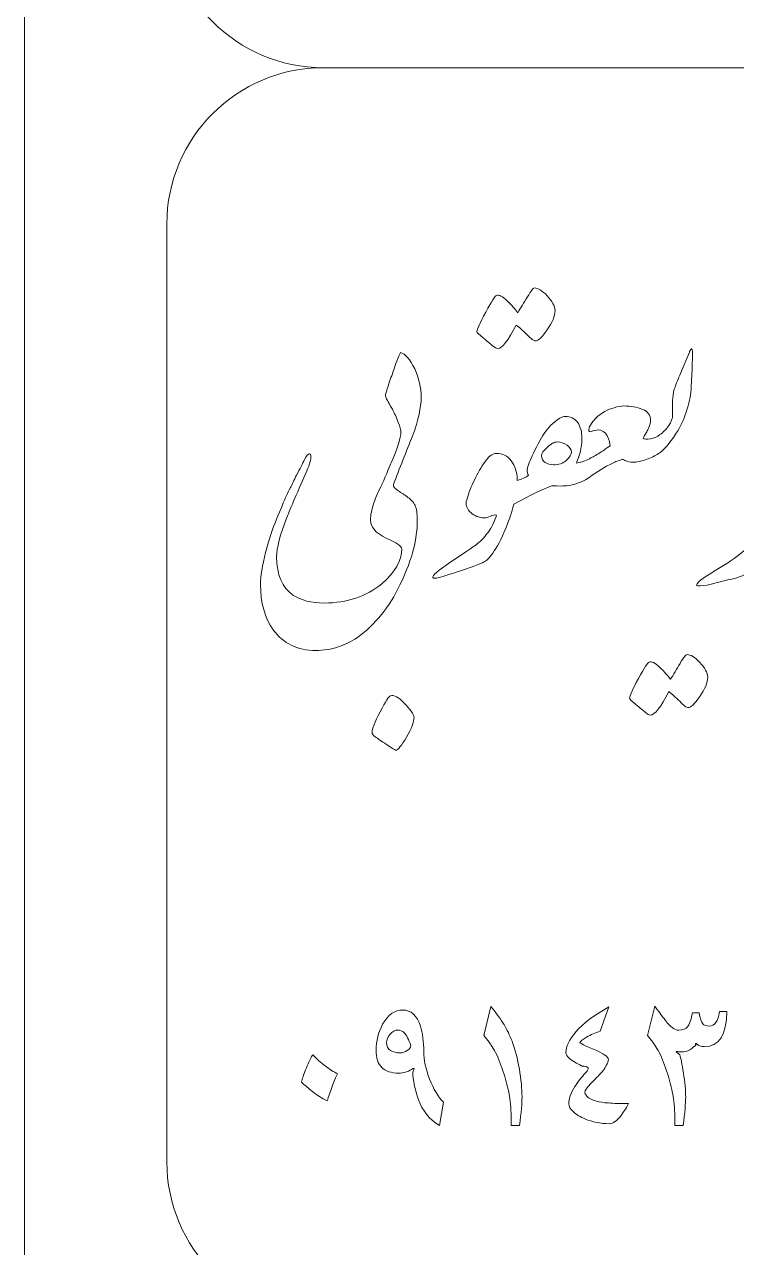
# Model space of a CAD drawing. Header units: millimetres. Extents: x 62 to 462, y 96 to 456.
# Drawn here: x 62.31 to 84.81, y 378.53 to 417.17 of the extents above; entities that cross this region are included whole.
import ezdxf

# ---------------------------------------------------------------- set-up
doc = ezdxf.new("R2010")
doc.units = ezdxf.units.MM
doc.header["$MEASUREMENT"] = 0
doc.layers.add('Layer 1', color=7, linetype='Continuous')

msp = doc.modelspace()

# ---------------------------------------------------------------- linework, layer by layer
at = {"layer": 'Layer 1', "color": 242, "lineweight": 18}
msp.add_lwpolyline([(62.3067, 95.8033), (462.3067, 95.8033), (462.3067, 455.8033), (62.3067, 455.8033), (62.3067, 95.8033)], close=True, dxfattribs=at)
at = {"layer": 'Layer 1', "color": 250, "lineweight": 18}
for points, knots in [([(71.7442, 455.3033), (71.7442, 455.3033), (101.3692, 455.3033), (101.3692, 455.3033), (104.0887, 455.3033), (106.3067, 453.0853), (106.3067, 450.3658), (106.3067, 450.3658), (106.3067, 420.7408), (106.3067, 420.7408), (106.3067, 418.0213), (104.0887, 415.8033), (101.3692, 415.8033), (101.3692, 415.8033), (71.7442, 415.8033), (71.7442, 415.8033), (69.0247, 415.8033), (66.8067, 418.0213), (66.8067, 420.7408), (66.8067, 420.7408), (66.8067, 450.3658), (66.8067, 450.3658), (66.8067, 453.0853), (69.0247, 455.3033), (71.7442, 455.3033)], [0, 0, 0, 0, 0.125, 0.125, 0.125, 0.25, 0.25, 0.25, 0.375, 0.375, 0.375, 0.5, 0.5, 0.5, 0.625, 0.625, 0.625, 0.75, 0.75, 0.75, 0.875, 0.875, 0.875, 1, 1, 1, 1]), ([(71.7442, 415.8033), (71.7442, 415.8033), (101.3692, 415.8033), (101.3692, 415.8033), (104.0887, 415.8033), (106.3067, 413.5853), (106.3067, 410.8658), (106.3067, 410.8658), (106.3067, 381.2408), (106.3067, 381.2408), (106.3067, 378.5213), (104.0887, 376.3033), (101.3692, 376.3033), (101.3692, 376.3033), (71.7442, 376.3033), (71.7442, 376.3033), (69.0247, 376.3033), (66.8067, 378.5213), (66.8067, 381.2408), (66.8067, 381.2408), (66.8067, 410.8658), (66.8067, 410.8658), (66.8067, 413.5853), (69.0247, 415.8033), (71.7442, 415.8033)], [0, 0, 0, 0, 0.125, 0.125, 0.125, 0.25, 0.25, 0.25, 0.375, 0.375, 0.375, 0.5, 0.5, 0.5, 0.625, 0.625, 0.625, 0.75, 0.75, 0.75, 0.875, 0.875, 0.875, 1, 1, 1, 1]), ([(76.6061, 407.4703), (76.6061, 407.5307), (76.6989, 407.7328), (76.8847, 408.0834), (77.0705, 408.4318), (77.1843, 408.606), (77.2237, 408.606), (77.3005, 408.6385), (77.4142, 408.5828), (77.5606, 408.4411), (77.7092, 408.2971), (77.8207, 408.1717), (77.8973, 408.0625), (77.9879, 408.2112), (78.0901, 408.3807), (78.2016, 408.5665), (78.3131, 408.7523), (78.385, 408.8452), (78.4222, 408.8452), (78.5359, 408.8452), (78.6707, 408.7615), (78.8263, 408.5967), (78.9843, 408.4318), (79.0655, 408.2762), (79.0748, 408.1298), (79.0748, 407.958), (78.9912, 407.7536), (78.824, 407.5191), (78.6591, 407.2868), (78.5406, 407.1707), (78.4617, 407.1707), (78.4129, 407.1707), (78.3223, 407.238), (78.1899, 407.3681), (78.0599, 407.5005), (77.9437, 407.6027), (77.8439, 407.6747), (77.5977, 407.18), (77.4026, 406.9338), (77.2586, 406.9338), (77.2215, 406.9338), (77.1704, 406.9617), (77.1007, 407.0221), (77.038, 407.0755), (76.9404, 407.1568), (76.8057, 407.266), (76.671, 407.3751), (76.6061, 407.4424), (76.6061, 407.4703)], [0, 0, 0, 0, 0.0625, 0.0625, 0.0625, 0.125, 0.125, 0.125, 0.1875, 0.1875, 0.1875, 0.25, 0.25, 0.25, 0.3125, 0.3125, 0.3125, 0.375, 0.375, 0.375, 0.4375, 0.4375, 0.4375, 0.5, 0.5, 0.5, 0.5625, 0.5625, 0.5625, 0.625, 0.625, 0.625, 0.6875, 0.6875, 0.6875, 0.75, 0.75, 0.75, 0.8125, 0.8125, 0.8125, 0.875, 0.875, 0.875, 0.9375, 0.9375, 0.9375, 1, 1, 1, 1]), ([(82.389, 404.212), (82.4981, 404.2887), (82.591, 404.3839), (82.6676, 404.4976), (82.7489, 404.6115), (82.7908, 404.7252), (82.7908, 404.8391), (82.7908, 404.8391), (82.7908, 405.2873), (82.7908, 405.2873), (82.7908, 405.3964), (82.8093, 405.5172), (82.8442, 405.6473), (82.9092, 405.8284), (82.9742, 405.9956), (83.0416, 406.1443), (83.0416, 406.1443), (83.3203, 406.8177), (83.3203, 406.8177), (83.3249, 406.8503), (83.3481, 406.8875), (83.3899, 406.927), (83.4086, 406.927), (83.4155, 406.8804), (83.4155, 406.7853), (83.4155, 406.7853), (83.4039, 406.3022), (83.4039, 406.3022), (83.4039, 406.3022), (83.376, 405.717), (83.376, 405.717), (83.376, 405.5126), (83.3342, 405.2803), (83.2529, 405.0226), (83.1763, 404.7624), (83.0764, 404.5348), (82.9533, 404.3351), (82.7683, 404.032), (82.5809, 403.8003), (82.3912, 403.6425), (82.3912, 403.6425), (82.389, 403.6383), (82.389, 403.6383), (82.2797, 403.5663), (82.1567, 403.5036), (82.022, 403.4525), (81.8849, 403.3991), (81.7526, 403.3643), (81.6272, 403.3457), (81.5575, 403.3318), (81.4855, 403.3364), (81.4089, 403.355), (81.3322, 403.3759), (81.2718, 403.3991), (81.2323, 403.427), (81.1766, 403.427), (81.1, 403.4038), (81.0001, 403.3596), (80.9048, 403.3178), (80.7864, 403.2598), (80.6471, 403.1831), (80.6471, 403.1831), (80.2453, 402.93), (80.2453, 402.93), (80.2453, 402.93), (80.2448, 402.9317), (80.2448, 402.9317), (80.1172, 402.8183), (79.964, 402.7324), (79.7831, 402.6744), (79.5787, 402.5955), (79.321, 402.5723), (79.0075, 402.5978), (78.9424, 402.5978), (78.6521, 402.4701), (78.1296, 402.21), (78.1296, 402.21), (77.7706, 402.0121), (77.7706, 402.0121), (77.7706, 402.0121), (77.7441, 401.9081), (77.7441, 401.9081), (77.7162, 401.7942), (77.6813, 401.6851), (77.6465, 401.5853), (77.4862, 401.1463), (77.34, 400.8211), (77.2029, 400.6121), (77.0682, 400.4031), (76.9614, 400.2754), (76.8847, 400.2243), (76.8058, 400.1755), (76.692, 400.1221), (76.5363, 400.064), (76.3831, 400.0083), (76.1485, 399.9293), (75.8326, 399.8271), (75.5168, 399.7249), (75.331, 399.6739), (75.2707, 399.6739), (75.2358, 399.6739), (75.2172, 399.6832), (75.2172, 399.7017), (75.1801, 399.7505), (75.3682, 399.9154), (75.7816, 400.1918), (76.195, 400.4681), (76.4621, 400.6493), (76.5805, 400.7352), (76.7013, 400.8211), (76.8244, 400.9466), (76.9474, 401.1137), (77.0728, 401.2787), (77.1658, 401.4668), (77.2238, 401.6735), (77.1611, 401.6828), (77.0961, 401.6712), (77.0311, 401.6363), (76.9637, 401.6038), (76.8987, 401.5853), (76.8359, 401.5853), (76.6688, 401.5899), (76.5271, 401.6456), (76.4133, 401.7502), (76.3018, 401.8523), (76.253, 401.9684), (76.2716, 402.0962), (76.2902, 402.1728), (76.3157, 402.2634), (76.3506, 402.3656), (76.3831, 402.4678), (76.4551, 402.6303), (76.5643, 402.851), (76.6734, 403.0739), (76.7825, 403.2574), (76.894, 403.4014), (77.0055, 403.5477), (77.1146, 403.6197), (77.2238, 403.6197), (77.4096, 403.6197), (77.5652, 403.5407), (77.6906, 403.3828), (77.816, 403.2226), (77.8765, 403.0322), (77.8765, 402.8115), (77.8765, 402.8115), (77.8761, 402.7649), (77.8761, 402.7649), (77.8761, 402.7649), (78.0042, 402.8092), (78.0042, 402.8092), (78.1551, 402.8649), (78.2318, 402.9044), (78.2318, 402.9322), (78.2038, 402.9786), (78.1899, 403.0344), (78.1899, 403.1018), (78.1992, 403.1621), (78.2224, 403.2365), (78.2596, 403.327), (78.3223, 403.4942), (78.4385, 403.7311), (78.6056, 404.0354), (78.7101, 404.2351), (78.8425, 404.4116), (79.0075, 404.565), (79.17, 404.7158), (79.3024, 404.7902), (79.4023, 404.7902), (79.5602, 404.7902), (79.6902, 404.7229), (79.7901, 404.5928), (79.8807, 404.465), (79.9248, 404.2978), (79.9248, 404.0888), (79.9248, 403.903), (79.8993, 403.7358), (79.8481, 403.5895), (79.7947, 403.4409), (79.7622, 403.3502), (79.7483, 403.3131), (79.7483, 403.3131), (79.8296, 403.327), (79.8296, 403.327), (80.0061, 403.3712), (80.1455, 403.4315), (80.2453, 403.5036), (80.2453, 403.5036), (80.2495, 403.4965), (80.2495, 403.4965), (80.3306, 403.5386), (80.4453, 403.6075), (80.5913, 403.7057), (80.6239, 403.7243), (80.6982, 403.7777), (80.8167, 403.8636), (80.8167, 403.9356), (80.7841, 404.0401), (80.7214, 404.1772), (80.654, 404.3002), (80.5612, 404.3606), (80.4427, 404.3606), (80.3661, 404.3606), (80.2871, 404.3421), (80.2035, 404.3049), (80.1455, 404.3049), (80.1269, 404.3444), (80.1501, 404.421), (80.1687, 404.4768), (80.2082, 404.5441), (80.2731, 404.6254), (80.3731, 404.7531), (80.4961, 404.8599), (80.6471, 404.9458), (80.7423, 404.997), (80.8399, 405.0341), (80.9397, 405.062), (81.0628, 405.0992), (81.165, 405.1178), (81.2532, 405.1178), (81.4599, 405.1178), (81.655, 405.0805), (81.8385, 405.0085), (82.0103, 404.9412), (82.0963, 404.8228), (82.0963, 404.6532), (82.0963, 404.5952), (82.0754, 404.5232), (82.0359, 404.4373), (82.0127, 404.3861), (81.9918, 404.3397), (81.9708, 404.3002), (81.95, 404.2584), (81.9128, 404.1911), (81.8571, 404.0959), (81.8896, 404.0679), (81.9662, 404.0657), (82.0893, 404.0842), (82.2124, 404.1052), (82.3122, 404.1469), (82.389, 404.212)], [0, 0, 0, 0, 0.0125, 0.0125, 0.0125, 0.025, 0.025, 0.025, 0.0375, 0.0375, 0.0375, 0.05, 0.05, 0.05, 0.0625, 0.0625, 0.0625, 0.075, 0.075, 0.075, 0.0875, 0.0875, 0.0875, 0.1, 0.1, 0.1, 0.1125, 0.1125, 0.1125, 0.125, 0.125, 0.125, 0.1375, 0.1375, 0.1375, 0.15, 0.15, 0.15, 0.1625, 0.1625, 0.1625, 0.175, 0.175, 0.175, 0.1875, 0.1875, 0.1875, 0.2, 0.2, 0.2, 0.2125, 0.2125, 0.2125, 0.225, 0.225, 0.225, 0.2375, 0.2375, 0.2375, 0.25, 0.25, 0.25, 0.2625, 0.2625, 0.2625, 0.275, 0.275, 0.275, 0.2875, 0.2875, 0.2875, 0.3, 0.3, 0.3, 0.3125, 0.3125, 0.3125, 0.325, 0.325, 0.325, 0.3375, 0.3375, 0.3375, 0.35, 0.35, 0.35, 0.3625, 0.3625, 0.3625, 0.375, 0.375, 0.375, 0.3875, 0.3875, 0.3875, 0.4, 0.4, 0.4, 0.4125, 0.4125, 0.4125, 0.425, 0.425, 0.425, 0.4375, 0.4375, 0.4375, 0.45, 0.45, 0.45, 0.4625, 0.4625, 0.4625, 0.475, 0.475, 0.475, 0.4875, 0.4875, 0.4875, 0.5, 0.5, 0.5, 0.5125, 0.5125, 0.5125, 0.525, 0.525, 0.525, 0.5375, 0.5375, 0.5375, 0.55, 0.55, 0.55, 0.5625, 0.5625, 0.5625, 0.575, 0.575, 0.575, 0.5875, 0.5875, 0.5875, 0.6, 0.6, 0.6, 0.6125, 0.6125, 0.6125, 0.625, 0.625, 0.625, 0.6375, 0.6375, 0.6375, 0.65, 0.65, 0.65, 0.6625, 0.6625, 0.6625, 0.675, 0.675, 0.675, 0.6875, 0.6875, 0.6875, 0.7, 0.7, 0.7, 0.7125, 0.7125, 0.7125, 0.725, 0.725, 0.725, 0.7375, 0.7375, 0.7375, 0.75, 0.75, 0.75, 0.7625, 0.7625, 0.7625, 0.775, 0.775, 0.775, 0.7875, 0.7875, 0.7875, 0.8, 0.8, 0.8, 0.8125, 0.8125, 0.8125, 0.825, 0.825, 0.825, 0.8375, 0.8375, 0.8375, 0.85, 0.85, 0.85, 0.8625, 0.8625, 0.8625, 0.875, 0.875, 0.875, 0.8875, 0.8875, 0.8875, 0.9, 0.9, 0.9, 0.9125, 0.9125, 0.9125, 0.925, 0.925, 0.925, 0.9375, 0.9375, 0.9375, 0.95, 0.95, 0.95, 0.9625, 0.9625, 0.9625, 0.975, 0.975, 0.975, 0.9875, 0.9875, 0.9875, 1, 1, 1, 1]), ([(74.2302, 400.6075), (74.2302, 400.6842), (74.0676, 400.7979), (73.7401, 400.9466), (73.408, 401.1022), (73.2431, 401.2903), (73.2431, 401.5133), (73.2431, 401.6712), (73.278, 401.8523), (73.35, 402.0543), (73.4197, 402.2541), (73.5032, 402.4469), (73.6032, 402.6281), (73.6032, 402.6281), (73.6055, 402.6322), (73.6055, 402.6322), (73.6055, 402.6322), (73.6054, 402.6327), (73.6054, 402.6327), (73.7587, 402.995), (73.8563, 403.2249), (73.898, 403.3201), (74.1024, 403.7963), (74.2046, 404.1214), (74.2046, 404.2933), (74.2046, 404.3514), (74.1767, 404.4536), (74.121, 404.5998), (74.0583, 404.7577), (73.9979, 404.8972), (73.9375, 405.0132), (73.912, 405.0597), (73.8841, 405.1038), (73.8563, 405.1502), (73.8283, 405.1967), (73.8051, 405.2408), (73.7819, 405.2873), (73.7262, 405.3686), (73.7053, 405.4313), (73.7146, 405.4777), (73.7541, 405.6031), (73.7912, 405.717), (73.8237, 405.8168), (73.8539, 405.9166), (73.8841, 406.0026), (73.912, 406.0745), (74.0327, 406.4392), (74.1257, 406.683), (74.1906, 406.8108), (74.344, 406.7597), (74.4949, 406.5879), (74.6389, 406.2929), (74.7759, 405.9979), (74.8433, 405.696), (74.8433, 405.3894), (74.8433, 405.0712), (74.755, 404.6718), (74.5785, 404.1911), (74.474, 403.9333), (74.3695, 403.6731), (74.2673, 403.4108), (74.1652, 403.1507), (74.0652, 402.8906), (73.9654, 402.6327), (73.9654, 402.6327), (73.9648, 402.6315), (73.9648, 402.6315), (73.9648, 402.6315), (73.9654, 402.6281), (73.9654, 402.6281), (73.9654, 402.5654), (74.0165, 402.5003), (74.1187, 402.4376), (74.2209, 402.3749), (74.3231, 402.3052), (74.4276, 402.2309), (74.5321, 402.1543), (74.6065, 402.0706), (74.6529, 401.9754), (74.697, 401.871), (74.7202, 401.7176), (74.7202, 401.5133), (74.7202, 401.2137), (74.6807, 400.9071), (74.6041, 400.5935), (74.5275, 400.2893), (74.3835, 399.913), (74.1744, 399.4648), (73.8446, 398.7704), (73.3964, 398.2177), (72.8274, 397.8043), (72.6207, 397.6719), (72.4164, 397.5721), (72.2166, 397.5047), (71.9983, 397.4327), (71.7638, 397.3955), (71.5152, 397.3955), (70.93, 397.3955), (70.4818, 397.6138), (70.1682, 398.0481), (69.9011, 398.4197), (69.7664, 398.8982), (69.7664, 399.4787), (69.7664, 399.7366), (69.8199, 400.0733), (69.929, 400.4914), (70.0382, 400.8955), (70.152, 401.2439), (70.2705, 401.5388), (70.3981, 401.843), (70.505, 402.1008), (70.5955, 402.3075), (70.6234, 402.3586), (70.6629, 402.4352), (70.7117, 402.5374), (70.7627, 402.6374), (70.8254, 402.7721), (70.9022, 402.9346), (70.9579, 403.0344), (71.0066, 403.125), (71.0484, 403.2064), (71.0925, 403.2876), (71.1274, 403.3619), (71.1553, 403.4246), (71.2226, 403.5477), (71.2738, 403.6058), (71.3109, 403.6012), (71.3619, 403.5919), (71.3736, 403.5407), (71.3527, 403.4455), (71.3295, 403.3318), (71.2992, 403.2342), (71.2644, 403.1529), (70.9416, 402.4074), (70.7187, 401.8895), (70.5955, 401.5946), (70.3842, 401.0534), (70.2774, 400.6377), (70.2774, 400.3427), (70.2774, 399.783), (70.4492, 399.3859), (70.7929, 399.1444), (71.0484, 398.9771), (71.3759, 398.8935), (71.78, 398.8935), (72.5069, 398.8935), (73.1131, 399.0979), (73.6032, 399.5043), (74.0212, 399.855), (74.2302, 400.2219), (74.2302, 400.6075)], [0, 0, 0, 0, 0.02, 0.02, 0.02, 0.04, 0.04, 0.04, 0.06, 0.06, 0.06, 0.08, 0.08, 0.08, 0.1, 0.1, 0.1, 0.12, 0.12, 0.12, 0.14, 0.14, 0.14, 0.16, 0.16, 0.16, 0.18, 0.18, 0.18, 0.2, 0.2, 0.2, 0.22, 0.22, 0.22, 0.24, 0.24, 0.24, 0.26, 0.26, 0.26, 0.28, 0.28, 0.28, 0.3, 0.3, 0.3, 0.32, 0.32, 0.32, 0.34, 0.34, 0.34, 0.36, 0.36, 0.36, 0.38, 0.38, 0.38, 0.4, 0.4, 0.4, 0.42, 0.42, 0.42, 0.44, 0.44, 0.44, 0.46, 0.46, 0.46, 0.48, 0.48, 0.48, 0.5, 0.5, 0.5, 0.52, 0.52, 0.52, 0.54, 0.54, 0.54, 0.56, 0.56, 0.56, 0.58, 0.58, 0.58, 0.6, 0.6, 0.6, 0.62, 0.62, 0.62, 0.64, 0.64, 0.64, 0.66, 0.66, 0.66, 0.68, 0.68, 0.68, 0.7, 0.7, 0.7, 0.72, 0.72, 0.72, 0.74, 0.74, 0.74, 0.76, 0.76, 0.76, 0.78, 0.78, 0.78, 0.8, 0.8, 0.8, 0.82, 0.82, 0.82, 0.84, 0.84, 0.84, 0.86, 0.86, 0.86, 0.88, 0.88, 0.88, 0.9, 0.9, 0.9, 0.92, 0.92, 0.92, 0.94, 0.94, 0.94, 0.96, 0.96, 0.96, 0.98, 0.98, 0.98, 1, 1, 1, 1]), ([(87.6912, 403.9262), (87.805, 404.0215), (87.9676, 404.1516), (88.1812, 404.3211), (88.3903, 404.479), (88.532, 404.5835), (88.6109, 404.6323), (88.6109, 404.6323), (89.0986, 404.9528), (89.0986, 404.9528), (89.0871, 404.9621), (89.0383, 404.9922), (88.957, 405.041), (88.8943, 405.0736), (88.8617, 405.1177), (88.8617, 405.1781), (88.9802, 405.4405), (89.1428, 405.7007), (89.3518, 405.9608), (89.5561, 406.2046), (89.6746, 406.3161), (89.7118, 406.2929), (90.0787, 406.1675), (90.2971, 406.0862), (90.3644, 406.056), (90.6059, 405.9421), (90.7267, 405.8121), (90.7267, 405.6681), (90.7267, 405.5683), (90.6802, 405.4382), (90.5897, 405.2803), (90.4898, 405.1247), (90.376, 404.9922), (90.2505, 404.8785), (90.1089, 404.7601), (89.944, 404.6648), (89.7535, 404.5928), (89.2589, 404.4256), (88.8548, 404.2584), (88.5389, 404.0912), (88.2281, 403.9289), (87.9487, 403.7374), (87.7032, 403.5146), (87.7032, 403.5146), (87.6935, 403.499), (87.6935, 403.499), (87.6425, 403.4687), (87.61, 403.4385), (87.5937, 403.4107), (87.5774, 403.3828), (87.5705, 403.3689), (87.5705, 403.3643), (87.61, 403.3735), (87.7818, 403.4038), (88.0814, 403.4595), (88.302, 403.4943), (88.4879, 403.5129), (88.6387, 403.5129), (88.8547, 403.5129), (89.0335, 403.499), (89.1682, 403.4734), (89.3099, 403.4455), (89.3797, 403.3806), (89.3797, 403.276), (89.3797, 403.2342), (89.3541, 403.1576), (89.3053, 403.0437), (89.2403, 402.9253), (89.159, 402.8068), (89.0591, 402.6908), (88.9918, 402.6118), (88.7502, 402.4886), (88.3345, 402.3168), (87.9211, 402.1426), (87.6657, 402.0265), (87.5705, 401.9662), (87.4752, 401.9034), (87.4032, 401.8523), (87.3521, 401.8129), (87.3247, 401.7767), (87.2947, 401.7497), (87.2623, 401.7327), (87.1914, 401.6513), (87.182, 401.5867), (87.236, 401.5388), (87.2894, 401.4877), (87.38, 401.4621), (87.5078, 401.4599), (87.6354, 401.4575), (87.7284, 401.4575), (87.7864, 401.4575), (87.877, 401.4482), (87.9235, 401.3948), (87.9235, 401.2996), (87.9235, 401.2322), (87.8863, 401.0883), (87.8143, 400.8723), (87.6866, 400.4914), (87.5217, 400.1987), (87.3173, 399.9944), (87.1037, 399.7807), (86.8714, 399.6739), (86.616, 399.6739), (86.3767, 399.6739), (86.1886, 399.7946), (86.0516, 400.0338), (85.9473, 400.2243), (85.8834, 400.4456), (85.862, 400.6972), (85.7696, 400.558), (85.6447, 400.3755), (85.4871, 400.1499), (85.3919, 400.0315), (85.3107, 399.9479), (85.241, 399.8991), (85.1504, 399.8341), (85.0598, 399.783), (84.9669, 399.7459), (84.8741, 399.7064), (84.7719, 399.6762), (84.6604, 399.6507), (84.5489, 399.6251), (84.4398, 399.5995), (84.3306, 399.5717), (84.3306, 399.5717), (83.8801, 399.4625), (83.8801, 399.4625), (83.6989, 399.4323), (83.5874, 399.4277), (83.5479, 399.4486), (83.5479, 399.5136), (83.6222, 399.5926), (83.7732, 399.6878), (83.9079, 399.7737), (84.0473, 399.862), (84.1866, 399.9503), (84.3283, 400.0385), (84.4676, 400.1245), (84.6093, 400.2104), (84.9669, 400.4612), (85.2363, 400.6957), (85.4129, 400.9117), (85.5476, 401.0813), (85.6544, 401.2276), (85.7311, 401.3553), (85.7821, 401.4273), (85.8565, 401.5527), (85.9563, 401.7293), (85.9563, 401.7293), (86.0222, 401.8641), (86.0222, 401.8641), (86.0379, 401.901), (86.0547, 401.9364), (86.0725, 401.9708), (86.0807, 401.9873), (86.089, 402.0032), (86.0976, 402.0187), (86.0976, 402.0187), (86.2489, 402.3285), (86.2489, 402.3285), (86.3163, 402.4678), (86.3837, 402.5816), (86.4464, 402.6675), (86.5044, 402.7535), (86.5602, 402.7953), (86.6089, 402.7906), (86.6554, 402.7674), (86.6693, 402.7233), (86.6507, 402.6536), (86.5997, 402.5049), (86.5694, 402.4074), (86.5555, 402.361), (86.504, 402.1896), (86.4703, 402.054), (86.4554, 401.956), (86.4783, 401.5452), (86.5453, 401.3225), (86.6577, 401.2857), (86.7065, 401.3367), (86.7785, 401.4459), (86.869, 401.6131), (86.9225, 401.713), (86.9643, 401.7803), (86.9898, 401.8175), (86.9966, 401.826), (87.0043, 401.8332), (87.0131, 401.8395), (87.054, 401.8897), (87.1045, 401.943), (87.1616, 401.9963), (87.3033, 402.1241), (87.4451, 402.2332), (87.5913, 402.3285), (87.7772, 402.4515), (87.956, 402.5584), (88.1278, 402.6489), (88.1417, 402.6582), (88.2393, 402.707), (88.4205, 402.7929), (88.4205, 402.837), (88.3484, 402.8695), (88.2022, 402.8882), (88.0768, 402.8928), (87.9048, 402.8882), (87.6935, 402.8742), (87.6935, 402.8742), (86.9852, 402.8185), (86.9852, 402.8185), (86.9527, 402.8185), (86.9434, 402.8463), (86.9573, 402.8997), (86.9852, 403.0182), (87.0735, 403.1901), (87.2267, 403.4107), (87.3757, 403.6307), (87.5292, 403.7987), (87.6872, 403.9169), (87.6872, 403.9169), (87.6912, 403.9262), (87.6912, 403.9262)], [0, 0, 0, 0, 0.0136986, 0.0136986, 0.0136986, 0.0273973, 0.0273973, 0.0273973, 0.0410959, 0.0410959, 0.0410959, 0.0547945, 0.0547945, 0.0547945, 0.0684932, 0.0684932, 0.0684932, 0.0821918, 0.0821918, 0.0821918, 0.0958904, 0.0958904, 0.0958904, 0.109589, 0.109589, 0.109589, 0.1232877, 0.1232877, 0.1232877, 0.1369863, 0.1369863, 0.1369863, 0.1506849, 0.1506849, 0.1506849, 0.1643836, 0.1643836, 0.1643836, 0.1780822, 0.1780822, 0.1780822, 0.1917808, 0.1917808, 0.1917808, 0.2054795, 0.2054795, 0.2054795, 0.2191781, 0.2191781, 0.2191781, 0.2328767, 0.2328767, 0.2328767, 0.2465753, 0.2465753, 0.2465753, 0.260274, 0.260274, 0.260274, 0.2739726, 0.2739726, 0.2739726, 0.2876712, 0.2876712, 0.2876712, 0.3013699, 0.3013699, 0.3013699, 0.3150685, 0.3150685, 0.3150685, 0.3287671, 0.3287671, 0.3287671, 0.3424658, 0.3424658, 0.3424658, 0.3561644, 0.3561644, 0.3561644, 0.369863, 0.369863, 0.369863, 0.3835616, 0.3835616, 0.3835616, 0.3972603, 0.3972603, 0.3972603, 0.4109589, 0.4109589, 0.4109589, 0.4246575, 0.4246575, 0.4246575, 0.4383562, 0.4383562, 0.4383562, 0.4520548, 0.4520548, 0.4520548, 0.4657534, 0.4657534, 0.4657534, 0.4794521, 0.4794521, 0.4794521, 0.4931507, 0.4931507, 0.4931507, 0.5068493, 0.5068493, 0.5068493, 0.5205479, 0.5205479, 0.5205479, 0.5342466, 0.5342466, 0.5342466, 0.5479452, 0.5479452, 0.5479452, 0.5616438, 0.5616438, 0.5616438, 0.5753425, 0.5753425, 0.5753425, 0.5890411, 0.5890411, 0.5890411, 0.6027397, 0.6027397, 0.6027397, 0.6164384, 0.6164384, 0.6164384, 0.630137, 0.630137, 0.630137, 0.6438356, 0.6438356, 0.6438356, 0.6575342, 0.6575342, 0.6575342, 0.6712329, 0.6712329, 0.6712329, 0.6849315, 0.6849315, 0.6849315, 0.6986301, 0.6986301, 0.6986301, 0.7123288, 0.7123288, 0.7123288, 0.7260274, 0.7260274, 0.7260274, 0.739726, 0.739726, 0.739726, 0.7534247, 0.7534247, 0.7534247, 0.7671233, 0.7671233, 0.7671233, 0.7808219, 0.7808219, 0.7808219, 0.7945205, 0.7945205, 0.7945205, 0.8082192, 0.8082192, 0.8082192, 0.8219178, 0.8219178, 0.8219178, 0.8356164, 0.8356164, 0.8356164, 0.8493151, 0.8493151, 0.8493151, 0.8630137, 0.8630137, 0.8630137, 0.8767123, 0.8767123, 0.8767123, 0.890411, 0.890411, 0.890411, 0.9041096, 0.9041096, 0.9041096, 0.9178082, 0.9178082, 0.9178082, 0.9315068, 0.9315068, 0.9315068, 0.9452055, 0.9452055, 0.9452055, 0.9589041, 0.9589041, 0.9589041, 0.9726027, 0.9726027, 0.9726027, 0.9863014, 0.9863014, 0.9863014, 1, 1, 1, 1]), ([(79.5927, 403.6615), (79.5927, 403.7381), (79.5462, 403.8125), (79.4557, 403.8845), (79.3558, 403.9494), (79.2536, 403.9797), (79.1491, 403.9797), (79.0492, 403.9797), (78.9424, 403.9239), (78.8309, 403.8101), (78.7079, 403.701), (78.6474, 403.615), (78.6474, 403.5523), (78.6474, 403.4524), (78.6869, 403.3782), (78.7682, 403.334), (78.8379, 403.2829), (78.9215, 403.2597), (79.0214, 403.2597), (79.1886, 403.2597), (79.3279, 403.3061), (79.4348, 403.4014), (79.5392, 403.4966), (79.5927, 403.5825), (79.5927, 403.6615)], [0, 0, 0, 0, 0.125, 0.125, 0.125, 0.25, 0.25, 0.25, 0.375, 0.375, 0.375, 0.5, 0.5, 0.5, 0.625, 0.625, 0.625, 0.75, 0.75, 0.75, 0.875, 0.875, 0.875, 1, 1, 1, 1]), ([(81.4298, 395.8907), (81.4298, 395.8628), (81.4971, 395.7955), (81.6295, 395.6862), (81.7643, 395.5771), (81.8617, 395.4959), (81.9268, 395.4424), (81.9942, 395.382), (82.0476, 395.3542), (82.0824, 395.3542), (82.2287, 395.3542), (82.4238, 395.6003), (82.6676, 396.095), (82.7676, 396.023), (82.8836, 395.9209), (83.016, 395.7885), (83.1461, 395.656), (83.2366, 395.5911), (83.2878, 395.5911), (83.3644, 395.5911), (83.4852, 395.7072), (83.6477, 395.9394), (83.8149, 396.174), (83.8985, 396.3784), (83.8985, 396.5502), (83.8915, 396.6966), (83.808, 396.8521), (83.6501, 397.017), (83.4945, 397.1819), (83.3598, 397.2656), (83.2459, 397.2656), (83.2111, 397.2656), (83.1368, 397.1726), (83.0253, 396.9868), (82.9138, 396.801), (82.814, 396.6315), (82.7234, 396.4829), (82.6444, 396.592), (82.5329, 396.7174), (82.3866, 396.8614), (82.238, 397.0031), (82.1265, 397.0589), (82.0498, 397.0263), (82.0081, 397.0263), (81.8943, 396.8521), (81.7085, 396.5038), (81.5227, 396.153), (81.4298, 395.951), (81.4298, 395.8907)], [0, 0, 0, 0, 0.0625, 0.0625, 0.0625, 0.125, 0.125, 0.125, 0.1875, 0.1875, 0.1875, 0.25, 0.25, 0.25, 0.3125, 0.3125, 0.3125, 0.375, 0.375, 0.375, 0.4375, 0.4375, 0.4375, 0.5, 0.5, 0.5, 0.5625, 0.5625, 0.5625, 0.625, 0.625, 0.625, 0.6875, 0.6875, 0.6875, 0.75, 0.75, 0.75, 0.8125, 0.8125, 0.8125, 0.875, 0.875, 0.875, 0.9375, 0.9375, 0.9375, 1, 1, 1, 1]), ([(73.2919, 394.8084), (73.2919, 394.7596), (73.3267, 394.7108), (73.394, 394.6668), (73.4707, 394.611), (73.5891, 394.532), (73.7517, 394.4252), (73.912, 394.3184), (74.0072, 394.2579), (74.0327, 394.244), (74.1071, 394.244), (74.2209, 394.3811), (74.3811, 394.6527), (74.539, 394.9245), (74.618, 395.1335), (74.618, 395.2775), (74.6041, 395.3866), (74.5019, 395.5376), (74.3114, 395.7304), (74.121, 395.9231), (73.977, 395.9998), (73.8771, 395.958), (73.826, 395.958), (73.7169, 395.7931), (73.5474, 395.4586), (73.3778, 395.1243), (73.2919, 394.9082), (73.2919, 394.8084)], [0, 0, 0, 0, 0.1111111, 0.1111111, 0.1111111, 0.2222222, 0.2222222, 0.2222222, 0.3333333, 0.3333333, 0.3333333, 0.4444444, 0.4444444, 0.4444444, 0.5555556, 0.5555556, 0.5555556, 0.6666667, 0.6666667, 0.6666667, 0.7777778, 0.7777778, 0.7777778, 0.8888889, 0.8888889, 0.8888889, 1, 1, 1, 1])]:
    msp.add_open_spline(points, degree=3, knots=knots, dxfattribs=at)
at = {"layer": 'Layer 1', "color": 250, "lineweight": 9}
for points, knots in [([(75.5486, 383.1292), (75.5486, 383.1292), (75.4197, 382.3884), (75.4197, 382.3884), (75.0969, 382.5916), (74.8775, 382.8633), (74.7591, 383.2011), (74.6418, 383.539), (74.5826, 383.8316), (74.5826, 384.0789), (74.6465, 384.1962), (74.6314, 384.224), (74.5385, 384.1602), (74.4189, 384.0835), (74.2842, 384.0441), (74.1368, 384.0441), (73.8964, 384.0441), (73.7176, 384.1044), (73.598, 384.2229), (73.4784, 384.3425), (73.4192, 384.5236), (73.4192, 384.7662), (73.4192, 385.0577), (73.4889, 385.3317), (73.6271, 385.5859), (73.7919, 385.8867), (74.0032, 386.0376), (74.2598, 386.0376), (74.5269, 386.0376), (74.715, 385.8669), (74.8241, 385.5244), (74.8926, 385.3084), (74.9263, 385.0402), (74.9263, 384.7175), (74.9263, 384.462), (74.9878, 384.1741), (75.112, 383.8537), (75.2351, 383.5344), (75.3814, 383.2929), (75.5486, 383.1292)], [0, 0, 0, 0, 0.0769231, 0.0769231, 0.0769231, 0.1538462, 0.1538462, 0.1538462, 0.2307692, 0.2307692, 0.2307692, 0.3076923, 0.3076923, 0.3076923, 0.3846154, 0.3846154, 0.3846154, 0.4615385, 0.4615385, 0.4615385, 0.5384615, 0.5384615, 0.5384615, 0.6153846, 0.6153846, 0.6153846, 0.6923077, 0.6923077, 0.6923077, 0.7692308, 0.7692308, 0.7692308, 0.8461538, 0.8461538, 0.8461538, 0.9230769, 0.9230769, 0.9230769, 1, 1, 1, 1]), ([(78.032, 383.2859), (78.032, 383.0978), (78.0053, 382.7994), (77.9508, 382.3919), (77.9508, 382.3919), (77.6918, 382.3919), (77.6918, 382.3919), (77.6918, 382.7541), (77.6779, 383.0328), (77.65, 383.2267), (77.621, 383.4206), (77.5757, 383.6284), (77.5119, 383.8502), (77.4422, 384.0952), (77.3598, 384.3285), (77.2669, 384.548), (77.2216, 384.6501), (77.1729, 384.743), (77.1206, 384.8266), (77.0463, 384.952), (76.9465, 385.0867), (76.8211, 385.2318), (76.8211, 385.2318), (77.0498, 386.1432), (77.0498, 386.1432), (77.2332, 385.9238), (77.3714, 385.7334), (77.4654, 385.5755), (77.5606, 385.4164), (77.6431, 385.2411), (77.7162, 385.0484), (77.8138, 384.7918), (77.8904, 384.5004), (77.9473, 384.1753), (78.0042, 383.8502), (78.032, 383.5541), (78.032, 383.2859)], [0, 0, 0, 0, 0.0833333, 0.0833333, 0.0833333, 0.1666667, 0.1666667, 0.1666667, 0.25, 0.25, 0.25, 0.3333333, 0.3333333, 0.3333333, 0.4166667, 0.4166667, 0.4166667, 0.5, 0.5, 0.5, 0.5833333, 0.5833333, 0.5833333, 0.6666667, 0.6666667, 0.6666667, 0.75, 0.75, 0.75, 0.8333333, 0.8333333, 0.8333333, 0.9166667, 0.9166667, 0.9166667, 1, 1, 1, 1]), ([(81.4002, 383.0816), (81.298, 382.9051), (81.226, 382.7878), (81.1831, 382.7321), (81.0426, 382.5405), (80.9079, 382.4453), (80.7814, 382.4453), (80.6478, 382.4453), (80.5166, 382.4592), (80.3889, 382.4871), (80.26, 382.5138), (80.1416, 382.5486), (80.0325, 382.5916), (79.8769, 382.6578), (79.7503, 382.7332), (79.654, 382.8203), (79.5576, 382.9062), (79.5088, 382.9887), (79.5088, 383.0688), (79.5088, 383.2337), (79.5739, 383.4183), (79.7027, 383.6226), (79.7956, 383.7677), (79.9117, 383.914), (80.0499, 384.0615), (80.1811, 384.1973), (80.1405, 384.2658), (79.928, 384.2658), (79.9733, 384.2472), (79.95, 384.2612), (79.8595, 384.3065), (79.5646, 384.4493), (79.4171, 384.577), (79.4171, 384.6908), (79.4171, 384.8835), (79.5251, 385.1053), (79.7399, 385.3572), (79.9651, 385.6184), (80.3111, 385.8774), (80.7779, 386.1328), (80.7779, 386.1328), (80.4992, 385.3677), (80.4992, 385.3677), (80.3494, 385.3224), (80.2055, 385.2585), (80.0685, 385.1761), (79.9315, 385.0925), (79.863, 385.0379), (79.863, 385.0101), (79.863, 384.9903), (80.0127, 384.916), (80.3123, 384.7895), (80.6107, 384.6629), (80.7605, 384.5549), (80.7605, 384.4667), (80.7605, 384.4295), (80.7384, 384.368), (80.6943, 384.2809), (80.6502, 384.1938), (80.6084, 384.1311), (80.57, 384.0917), (80.4481, 383.9651), (80.3262, 383.8397), (80.2066, 383.7143), (80.0766, 383.5738), (80.0127, 383.4844), (80.0127, 383.4461), (80.0127, 383.4078), (80.0336, 383.3648), (80.0778, 383.3196), (80.1474, 383.2453), (80.2577, 383.1884), (80.4075, 383.1501), (80.4864, 383.1292), (80.606, 383.1129), (80.7639, 383.1001), (80.923, 383.0885), (81.1355, 383.0816), (81.4002, 383.0816)], [0, 0, 0, 0, 0.0384615, 0.0384615, 0.0384615, 0.0769231, 0.0769231, 0.0769231, 0.1153846, 0.1153846, 0.1153846, 0.1538462, 0.1538462, 0.1538462, 0.1923077, 0.1923077, 0.1923077, 0.2307692, 0.2307692, 0.2307692, 0.2692308, 0.2692308, 0.2692308, 0.3076923, 0.3076923, 0.3076923, 0.3461538, 0.3461538, 0.3461538, 0.3846154, 0.3846154, 0.3846154, 0.4230769, 0.4230769, 0.4230769, 0.4615385, 0.4615385, 0.4615385, 0.5, 0.5, 0.5, 0.5384615, 0.5384615, 0.5384615, 0.5769231, 0.5769231, 0.5769231, 0.6153846, 0.6153846, 0.6153846, 0.6538462, 0.6538462, 0.6538462, 0.6923077, 0.6923077, 0.6923077, 0.7307692, 0.7307692, 0.7307692, 0.7692308, 0.7692308, 0.7692308, 0.8076923, 0.8076923, 0.8076923, 0.8461538, 0.8461538, 0.8461538, 0.8846154, 0.8846154, 0.8846154, 0.9230769, 0.9230769, 0.9230769, 0.9615385, 0.9615385, 0.9615385, 1, 1, 1, 1]), ([(83.9487, 385.5279), (84.1182, 385.5279), (84.2261, 385.6811), (84.2714, 385.9865), (84.2714, 385.9865), (84.5002, 385.9865), (84.5002, 385.9865), (84.5002, 385.2492), (84.261, 384.8812), (83.7849, 384.8812), (83.7106, 384.8812), (83.6398, 384.9044), (83.5725, 384.9508), (83.5063, 384.9973), (83.4912, 384.988), (83.5307, 384.9218), (83.533, 384.9334), (83.4877, 384.9021), (83.3937, 384.8266), (83.3101, 384.7569), (83.2253, 384.721), (83.1394, 384.721), (83.1278, 384.721), (83.1139, 384.721), (83.0964, 384.7198), (83.079, 384.7186), (83.0593, 384.7175), (83.0372, 384.7175), (82.9966, 384.7175), (82.956, 384.7221), (82.9165, 384.7302), (82.877, 384.7384), (82.9107, 384.7035), (83.0198, 384.6257), (83.05, 384.5224), (83.0872, 384.3285), (83.1336, 384.0441), (83.18, 383.7608), (83.2033, 383.5077), (83.2033, 383.2859), (83.2033, 383.0978), (83.1766, 382.7994), (83.122, 382.3919), (83.122, 382.3919), (82.8631, 382.3919), (82.8631, 382.3919), (82.8631, 382.7541), (82.8491, 383.0328), (82.8213, 383.2267), (82.7922, 383.4206), (82.747, 383.6284), (82.6831, 383.8502), (82.6134, 384.0952), (82.531, 384.3285), (82.4381, 384.548), (82.3928, 384.6501), (82.3441, 384.743), (82.2918, 384.8266), (82.2175, 384.952), (82.1177, 385.0867), (81.9923, 385.2318), (81.9923, 385.2318), (82.2245, 386.1572), (82.2245, 386.1572), (82.4219, 385.8936), (82.5577, 385.7171), (82.632, 385.6266), (82.7621, 385.4768), (82.8805, 385.4013), (82.9896, 385.4013), (83.1139, 385.4013), (83.2056, 385.4373), (83.2648, 385.507), (83.3217, 385.5755), (83.3728, 385.7241), (83.4181, 385.9528), (83.4181, 385.9528), (83.6294, 385.9528), (83.6294, 385.9528), (83.6607, 385.7717), (83.699, 385.6556), (83.7443, 385.6045), (83.7896, 385.5534), (83.8581, 385.5279), (83.9487, 385.5279)], [0, 0, 0, 0, 0.0357143, 0.0357143, 0.0357143, 0.0714286, 0.0714286, 0.0714286, 0.1071429, 0.1071429, 0.1071429, 0.1428571, 0.1428571, 0.1428571, 0.1785714, 0.1785714, 0.1785714, 0.2142857, 0.2142857, 0.2142857, 0.25, 0.25, 0.25, 0.2857143, 0.2857143, 0.2857143, 0.3214286, 0.3214286, 0.3214286, 0.3571429, 0.3571429, 0.3571429, 0.3928571, 0.3928571, 0.3928571, 0.4285714, 0.4285714, 0.4285714, 0.4642857, 0.4642857, 0.4642857, 0.5, 0.5, 0.5, 0.5357143, 0.5357143, 0.5357143, 0.5714286, 0.5714286, 0.5714286, 0.6071429, 0.6071429, 0.6071429, 0.6428571, 0.6428571, 0.6428571, 0.6785714, 0.6785714, 0.6785714, 0.7142857, 0.7142857, 0.7142857, 0.75, 0.75, 0.75, 0.7857143, 0.7857143, 0.7857143, 0.8214286, 0.8214286, 0.8214286, 0.8571429, 0.8571429, 0.8571429, 0.8928571, 0.8928571, 0.8928571, 0.9285714, 0.9285714, 0.9285714, 0.9642857, 0.9642857, 0.9642857, 1, 1, 1, 1]), ([(74.5211, 384.9021), (74.4514, 385.1053), (74.3794, 385.2446), (74.3074, 385.3166), (74.2482, 385.3758), (74.1809, 385.4048), (74.1066, 385.4048), (74.0183, 385.4048), (73.9359, 385.3607), (73.8616, 385.2725), (73.7873, 385.1842), (73.749, 385.0971), (73.749, 385.0101), (73.749, 384.8928), (73.7919, 384.808), (73.879, 384.7558), (73.9556, 384.7082), (74.0613, 384.6838), (74.1948, 384.6838), (74.2633, 384.6838), (74.3318, 384.7082), (74.4026, 384.7558), (74.4723, 384.8034), (74.5129, 384.8522), (74.5211, 384.9021)], [0, 0, 0, 0, 0.125, 0.125, 0.125, 0.25, 0.25, 0.25, 0.375, 0.375, 0.375, 0.5, 0.5, 0.5, 0.625, 0.625, 0.625, 0.75, 0.75, 0.75, 0.875, 0.875, 0.875, 1, 1, 1, 1]), ([(71.8751, 383.164), (71.7044, 383.2522), (71.55, 383.3509), (71.4118, 383.4601), (71.2969, 383.5483), (71.1808, 383.6481), (71.0647, 383.7584), (71.0879, 383.856), (71.1297, 383.9872), (71.1924, 384.152), (71.2551, 384.3157), (71.3294, 384.4748), (71.4153, 384.6257), (71.5442, 384.4922), (71.6777, 384.3738), (71.8147, 384.2705), (71.9529, 384.1671), (72.0817, 384.0835), (72.2048, 384.0174), (72.1502, 383.9198), (72.0922, 383.7875), (72.0295, 383.6191), (71.9668, 383.4519), (71.9157, 383.2998), (71.8751, 383.164)], [0, 0, 0, 0, 0.125, 0.125, 0.125, 0.25, 0.25, 0.25, 0.375, 0.375, 0.375, 0.5, 0.5, 0.5, 0.625, 0.625, 0.625, 0.75, 0.75, 0.75, 0.875, 0.875, 0.875, 1, 1, 1, 1])]:
    msp.add_open_spline(points, degree=3, knots=knots, dxfattribs=at)

doc.saveas('drawing.dxf')
